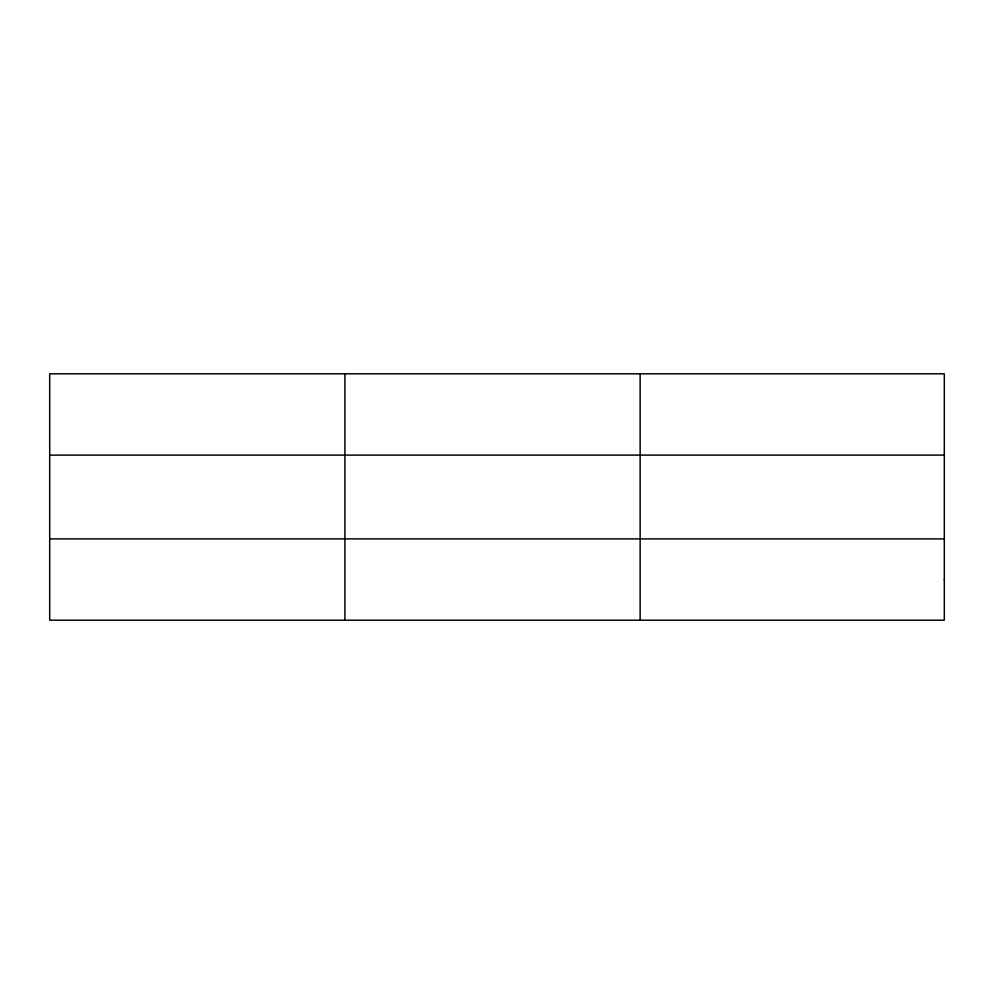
<?xml version="1.0" encoding="UTF-8"?>
<svg xmlns="http://www.w3.org/2000/svg" width="994" height="994" viewBox="0 0 994 994"><rect width="100%" height="100%" fill="white"/><g stroke="black" fill="none" stroke-linecap="round" stroke-linejoin="round"><path stroke-width="1.49" d="M344.918 373.806L344.918 620.194M640.136 373.806L640.136 620.194M49.7 455.115L944.3 455.115M49.7 538.885L944.3 538.885M944.3 579.539L944.3 620.194L49.7 620.194L49.7 373.806L944.3 373.806L944.3 579.539"/></g></svg>
